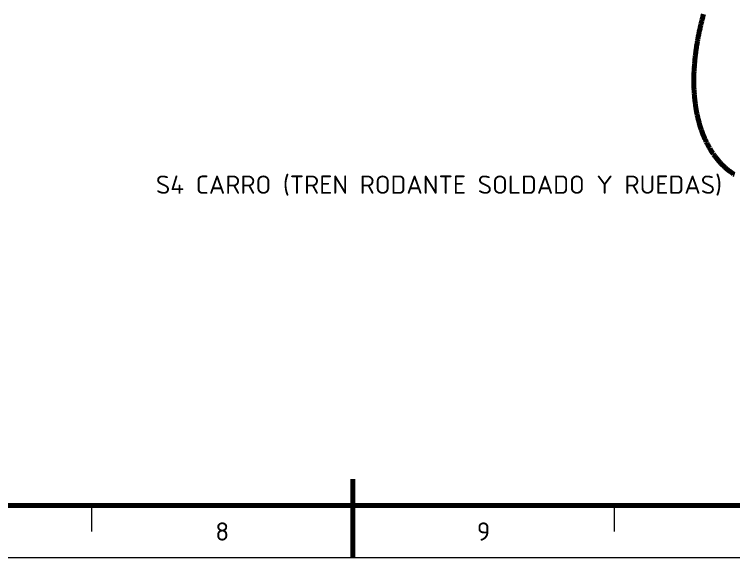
# Model space of a CAD drawing. Header units: millimetres. Extents: x 0 to 841, y 0 to 594.
# Drawn here: x 355.7 to 493.4, y 0 to 104 of the extents above; entities that cross this region are included whole.
import ezdxf
from ezdxf.enums import TextEntityAlignment as Align

# ---------------------------------------------------------------- set-up
doc = ezdxf.new("R2010")
doc.units = ezdxf.units.MM
for name, color, linetype, lineweight in [('01-VISIBLE', 7, 'CONTINUOUS', 70), ('06-TEXTO', 7, 'CONTINUOUS', 25), ('07-RECUADRO', 7, 'CONTINUOUS', 70), ('08-FINA', 5, 'CONTINUOUS', 18)]:
    doc.layers.add(name, color=color, linetype=linetype, lineweight=lineweight)
doc.styles.add('ISO3098', font='isocpeur.ttf')

msp = doc.modelspace()

# ---------------------------------------------------------------- linework, layer by layer
at = {"layer": '01-VISIBLE'}
msp.add_lwpolyline([(487.6, 104.01), (487.55, 103.82), (487.49, 103.63), (487.44, 103.43), (487.39, 103.24), (487.34, 103.05), (487.29, 102.85), (487.24, 102.66), (487.19, 102.47), (487.15, 102.27), (487.1, 102.08), (487.05, 101.89), (487.01, 101.69), (486.96, 101.5), (486.92, 101.3), (486.88, 101.11), (486.83, 100.91), (486.79, 100.72), (486.75, 100.52), (486.71, 100.33), (486.67, 100.13), (486.63, 99.93), (486.59, 99.74), (486.56, 99.54), (486.52, 99.35), (486.48, 99.15), (486.45, 98.95), (486.41, 98.76), (486.38, 98.56), (486.35, 98.36), (486.31, 98.17), (486.28, 97.97), (486.25, 97.77), (486.22, 97.57), (486.19, 97.38), (486.17, 97.18), (486.14, 96.98), (486.11, 96.78), (486.09, 96.59), (486.06, 96.39), (486.04, 96.19), (486.02, 95.99), (485.99, 95.79), (485.97, 95.59), (485.95, 95.4), (485.93, 95.2), (485.91, 95), (485.9, 94.8), (485.88, 94.6), (485.86, 94.4), (485.85, 94.2), (485.84, 94), (485.82, 93.8), (485.81, 93.6), (485.8, 93.41), (485.79, 93.21), (485.78, 93.01), (485.77, 92.81), (485.76, 92.61), (485.76, 92.41), (485.75, 92.21), (485.75, 92.01), (485.75, 91.81), (485.74, 91.61), (485.74, 91.41), (485.74, 91.21), (485.74, 91.01), (485.75, 90.81), (485.75, 90.61), (485.75, 90.41), (485.76, 90.21), (485.76, 90.01), (485.77, 89.81), (485.78, 89.61), (485.79, 89.41), (485.8, 89.22), (485.81, 89.02), (485.83, 88.82), (485.84, 88.62), (485.86, 88.42), (485.87, 88.22), (485.89, 88.02), (485.91, 87.82), (485.93, 87.62), (485.95, 87.43), (485.98, 87.23), (486, 87.03), (486.03, 86.83), (486.06, 86.63), (486.08, 86.44), (486.11, 86.24), (486.14, 86.04), (486.18, 85.84), (486.21, 85.65), (486.25, 85.45), (486.28, 85.25), (486.32, 85.06), (486.36, 84.86), (486.4, 84.67), (486.44, 84.47), (486.49, 84.28), (486.53, 84.08), (486.58, 83.89), (486.63, 83.7), (486.68, 83.5), (486.73, 83.31), (486.78, 83.12), (486.84, 82.93), (486.9, 82.73), (486.95, 82.54), (487.01, 82.35), (487.07, 82.16), (487.14, 81.97), (487.2, 81.78), (487.27, 81.6), (487.34, 81.41), (487.41, 81.22), (487.48, 81.04), (487.55, 80.85), (487.63, 80.66), (487.7, 80.48), (487.78, 80.3), (487.86, 80.11), (487.95, 79.93), (488.03, 79.75), (488.12, 79.57), (488.2, 79.39), (488.29, 79.21), (488.39, 79.04), (488.48, 78.86), (488.58, 78.69), (488.67, 78.51), (488.77, 78.34), (488.87, 78.17), (488.98, 78), (489.08, 77.83), (489.19, 77.66), (489.3, 77.49), (489.41, 77.33), (489.53, 77.16), (489.64, 77), (489.76, 76.84), (489.88, 76.68), (490, 76.52), (490.13, 76.36), (490.25, 76.21), (490.38, 76.06), (490.51, 75.9), (490.64, 75.76), (490.78, 75.61), (490.91, 75.46), (491.05, 75.32), (491.19, 75.17), (491.33, 75.03), (491.47, 74.9), (491.62, 74.76), (491.77, 74.63), (491.92, 74.49), (492.07, 74.36), (492.22, 74.24), (492.38, 74.11), (492.54, 73.99), (492.69, 73.87), (492.86, 73.75), (493.02, 73.63), (493.18, 73.52), (493.35, 73.41), (493.51, 73.3)], dxfattribs=at)
at = {"layer": '07-RECUADRO'}
msp.add_line((420.5, 0), (420.5, 15), dxfattribs=at)
msp.add_lwpolyline([(25, 10), (831, 10), (831, 584), (25, 584)], close=True, dxfattribs=at)
at = {"layer": '08-FINA'}
for p, q in [((370.5, 10), (370.5, 5)), ((470.5, 10), (470.5, 5))]:
    msp.add_line(p, q, dxfattribs=at)
msp.add_lwpolyline([(0, 0), (841, 0), (841, 594), (0, 594)], close=True, dxfattribs=at)

# ---------------------------------------------------------------- texts
at = {"layer": '06-TEXTO', "style": 'ISO3098'}
for s, p in [('S4 CARRO (TREN RODANTE SOLDADO Y RUEDAS)', (436.96, 71.38)), ('8', (395.5, 5)), ('9', (445.5, 5))]:
    msp.add_text(s, height=3.5, dxfattribs=at).set_placement(p, align=Align.MIDDLE_CENTER)

doc.saveas('drawing.dxf')
